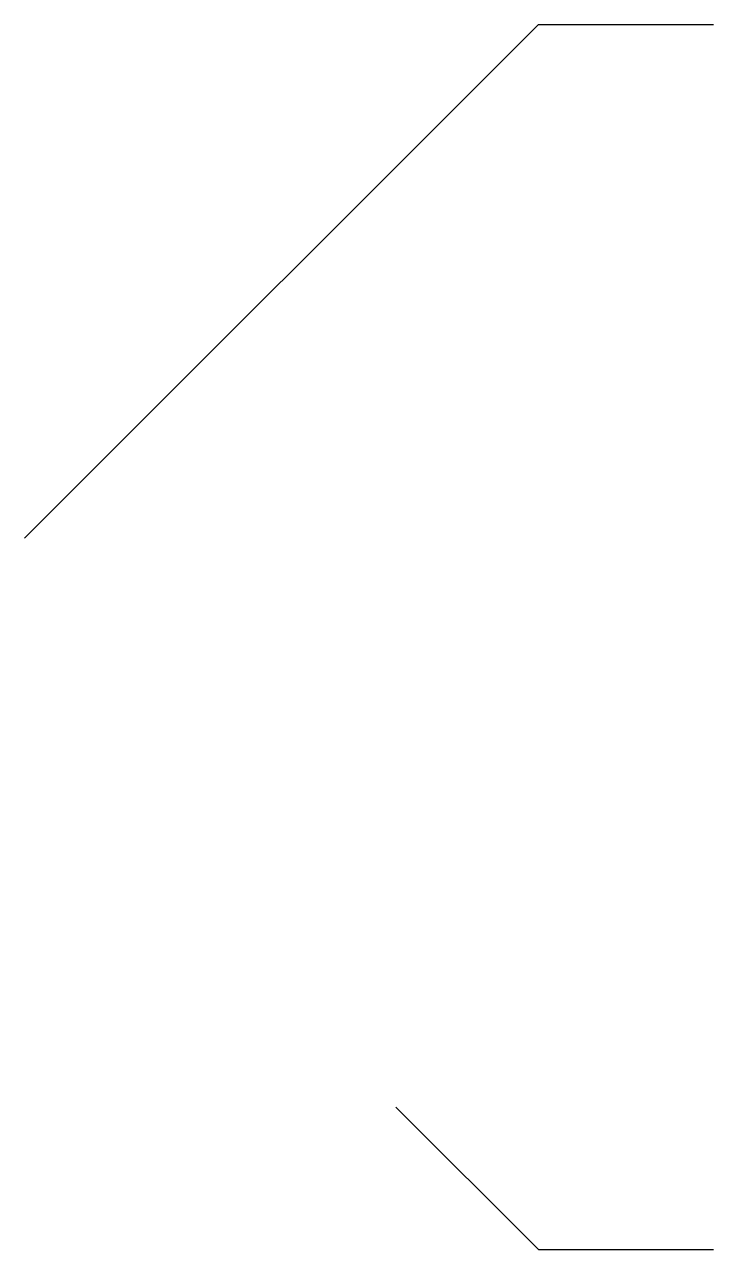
# Model space of a CAD drawing. Header units: millimetres. Extents: x 14.82 to 18.75, y -3.5 to 3.5.
import ezdxf

# ---------------------------------------------------------------- set-up
doc = ezdxf.new("R2010")
doc.units = ezdxf.units.MM

msp = doc.modelspace()

# ---------------------------------------------------------------- linework, layer by layer
at = {"color": 7, "linetype": 'Continuous'}
for p, q in [((14.8157, 0.5657), (17.75, 3.5)), ((17.75, 3.5), (18.75, 3.5)), ((16.937, -2.687), (17.75, -3.5)), ((17.75, -3.5), (18.75, -3.5))]:
    msp.add_line(p, q, dxfattribs=at)

doc.saveas('drawing.dxf')
